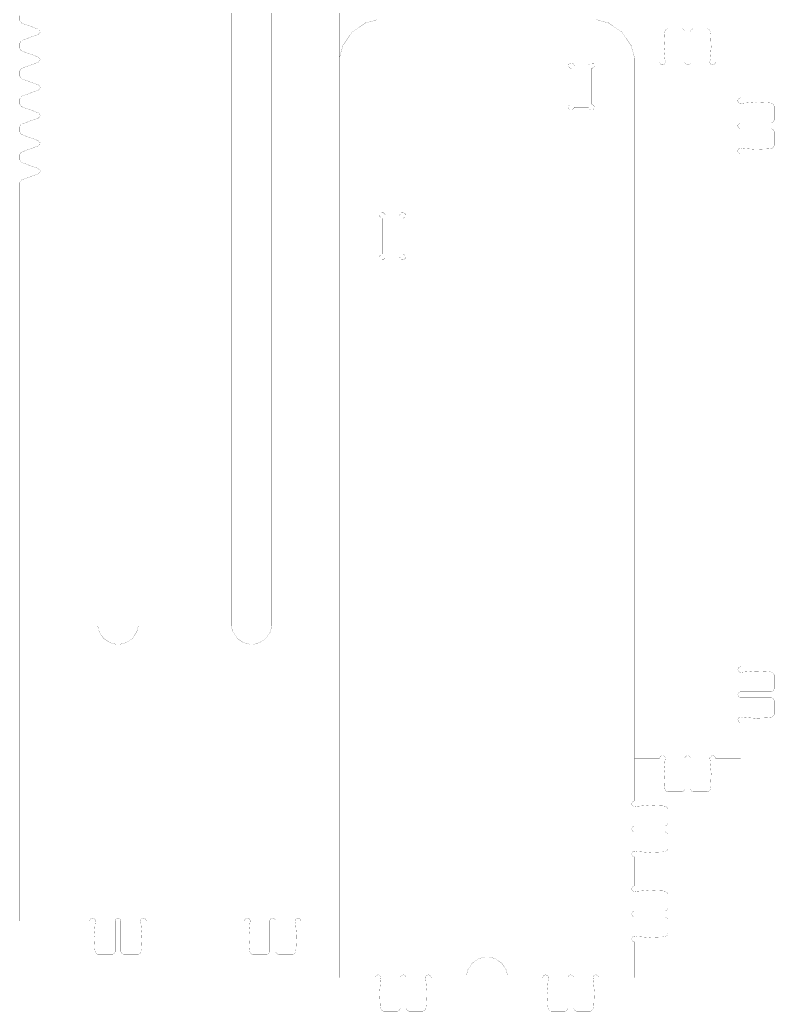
# Model space of a CAD drawing. Extents: x 0.1 to 11.9, y 0.2 to 11.9.
# Drawn here: x 7.46 to 11.9, y 0.27 to 6.1 of the extents above; entities that cross this region are included whole.
import ezdxf

# ---------------------------------------------------------------- set-up
doc = ezdxf.new("R2010")
doc.units = 0
doc.layers.get('0').update_dxf_attribs({"linetype": 'CONTINUOUS'})

msp = doc.modelspace()

# ---------------------------------------------------------------- linework, layer by layer
at = {"color": 1}
for points, const_width in [([(8.55311, 0.796061), (8.55311, 11.736)], 0.00084), ([(9.33908, 0.796061), (9.33908, 11.736)], 0.00084), ([(7.9159, 9.98833), (7.9159, 2.54372)], 0.00084), ([(8.15528, 9.98833), (8.15528, 2.54372)], 0.00084), ([(8.70182, 2.54372), (8.70182, 9.98833)], 0.00084), ([(8.94119, 2.54372), (8.94119, 9.98833)], 0.00084), ([(7.4579, 6.12289), (7.4579, 6.09646)], 0.00084), ([(7.47086, 6.07796), (7.46892, 6.07867), (7.46143, 6.08518), (7.4579, 6.09364), (7.4579, 6.09646)], 0.00084), ([(7.56515, 6.04362), (7.47086, 6.07796)], 0.00084), ([(9.58908, 6.09939), (9.56472, 6.09939), (9.49175, 6.07975), (9.41228, 6.02621), (9.35872, 5.94672), (9.33908, 5.87375), (9.33908, 5.84939)], 0.00084), ([(11.0754, 5.84939), (11.0754, 5.87375), (11.0557, 5.94672), (11.0022, 6.02621), (10.9227, 6.07975), (10.8497, 6.09939), (10.8254, 6.09939)], 0.00084), ([(7.56515, 6.01167), (7.47086, 5.97738)], 0.00084), ([(7.56515, 6.04362), (7.56685, 6.04303), (7.57764, 6.02951), (7.5779, 6.02767)], 0.00084), ([(7.5779, 6.02767), (7.57764, 6.02588), (7.56685, 6.01232), (7.56515, 6.01167)], 0.00084), ([(11.2545, 6.02919), (11.2525, 6.01426), (11.2491, 5.93924), (11.2546, 5.86431), (11.257, 5.84939)], 0.00084), ([(11.274, 6.04628), (11.2707, 6.04628), (11.261, 6.04139), (11.2548, 6.03163), (11.2545, 6.02919)], 0.00084), ([(11.3515, 6.04628), (11.274, 6.04628)], 0.00084), ([(11.3712, 6.02658), (11.3712, 6.03011), (11.3654, 6.04053), (11.355, 6.04628), (11.3515, 6.04628)], 0.00084), ([(11.3712, 5.84939), (11.3712, 6.02658)], 0.00084), ([(11.4243, 6.04628), (11.4208, 6.04628), (11.4104, 6.04053), (11.4046, 6.03011), (11.4046, 6.02658)], 0.00084), ([(11.4046, 5.84939), (11.4046, 6.02658)], 0.00084), ([(11.4243, 6.04628), (11.5018, 6.04628)], 0.00084), ([(11.5213, 6.02919), (11.521, 6.03163), (11.5148, 6.04139), (11.505, 6.04628), (11.5018, 6.04628)], 0.00084), ([(11.5188, 5.84939), (11.5212, 5.86431), (11.5266, 5.93924), (11.5233, 6.01426), (11.5213, 6.02919)], 0.00084), ([(7.4579, 5.95888), (7.4579, 5.96169), (7.46143, 5.97017), (7.46892, 5.97667), (7.47086, 5.97738)], 0.00084), ([(7.4579, 5.95888), (7.4579, 5.9324)], 0.00084), ([(7.47086, 5.9139), (7.46892, 5.91461), (7.46143, 5.92111), (7.4579, 5.92958), (7.4579, 5.9324)], 0.00084), ([(7.56515, 5.87956), (7.47086, 5.9139)], 0.00084), ([(7.56515, 5.8476), (7.47086, 5.81332)], 0.00084), ([(7.56515, 5.87956), (7.56685, 5.87896), (7.57764, 5.86546), (7.5779, 5.86361)], 0.00084), ([(7.5779, 5.86361), (7.57764, 5.86182), (7.56685, 5.84825), (7.56515, 5.8476)], 0.00084), ([(10.7201, 5.8285), (10.7201, 5.83242), (10.7097, 5.84397), (10.6941, 5.84299), (10.6915, 5.84033), (10.6889, 5.83772), (10.6879, 5.8221), (10.6994, 5.81174), (10.7033, 5.81174)], 0.00084), ([(10.8224, 5.81174), (10.8263, 5.81174), (10.8379, 5.8221), (10.8369, 5.83772), (10.8342, 5.84033), (10.8316, 5.84299), (10.816, 5.84397), (10.8057, 5.83242), (10.8057, 5.8285)], 0.00084), ([(11.0754, 5.84939), (11.0754, 1.50222)], 0.00084), ([(11.0754, 5.84939), (11.2235, 5.84939)], 0.00084), ([(11.2235, 5.84939), (11.2235, 5.84631), (11.2287, 5.83686), (11.2402, 5.83268), (11.2517, 5.83686), (11.257, 5.84631), (11.257, 5.84939)], 0.00084), ([(11.3712, 5.84939), (11.3712, 5.84631), (11.3764, 5.83692), (11.3879, 5.83274), (11.3994, 5.83692), (11.4046, 5.84631), (11.4046, 5.84939)], 0.00084), ([(11.5188, 5.84939), (11.5188, 5.84631), (11.524, 5.83692), (11.5355, 5.83274), (11.547, 5.83692), (11.5523, 5.84631), (11.5523, 5.84939)], 0.00084), ([(11.5523, 5.84939), (11.7004, 5.84939)], 0.00084), ([(11.7004, 5.84939), (11.7004, 5.63878)], 0.00084), ([(7.4579, 5.79482), (7.4579, 5.79769), (7.46143, 5.80615), (7.46892, 5.81261), (7.47086, 5.81332)], 0.00084), ([(7.4579, 5.79482), (7.4579, 5.76833)], 0.00084), ([(10.7033, 5.60113), (10.7033, 5.81174)], 0.00084), ([(10.8057, 5.8285), (10.7201, 5.8285)], 0.00084), ([(10.8224, 5.60113), (10.8224, 5.81174)], 0.00084), ([(7.47086, 5.74983), (7.46892, 5.7506), (7.46143, 5.75711), (7.4579, 5.76557), (7.4579, 5.76833)], 0.00084), ([(7.56515, 5.71556), (7.47086, 5.74983)], 0.00084), ([(7.56515, 5.71556), (7.56685, 5.71496), (7.57764, 5.70139), (7.5779, 5.69954)], 0.00084), ([(7.56515, 5.6836), (7.47086, 5.64925)], 0.00084), ([(7.5779, 5.69954), (7.57764, 5.69775), (7.56685, 5.68425), (7.56515, 5.6836)], 0.00084), ([(7.4579, 5.63075), (7.4579, 5.63363), (7.46143, 5.64208), (7.46892, 5.64854), (7.47086, 5.64925)], 0.00084), ([(7.4579, 5.63075), (7.4579, 5.60433)], 0.00084), ([(7.47086, 5.58583), (7.46892, 5.58653), (7.46143, 5.59304), (7.4579, 5.60151), (7.4579, 5.60433)], 0.00084), ([(10.7033, 5.60113), (10.6994, 5.60113), (10.6879, 5.59082), (10.6889, 5.57525), (10.6915, 5.5726), (10.6941, 5.56999), (10.7097, 5.56896), (10.7201, 5.58057), (10.7201, 5.58442)], 0.00084), ([(10.8057, 5.58442), (10.8057, 5.58057), (10.816, 5.56896), (10.8316, 5.56999), (10.8342, 5.5726), (10.8369, 5.57525), (10.8379, 5.59082), (10.8263, 5.60113), (10.8224, 5.60113)], 0.00084), ([(11.7004, 5.63878), (11.6981, 5.63883), (11.6885, 5.63396), (11.6837, 5.62506), (11.6837, 5.62207), (11.6837, 5.61914), (11.6885, 5.61025), (11.6974, 5.60531), (11.7004, 5.60531)], 0.00084), ([(11.8802, 5.60786), (11.8652, 5.60986), (11.7902, 5.61317), (11.7153, 5.60775), (11.7004, 5.60531)], 0.00084), ([(11.8972, 5.58832), (11.8972, 5.59158), (11.8924, 5.60135), (11.8826, 5.60753), (11.8802, 5.60786)], 0.00084), ([(7.56515, 5.55149), (7.47086, 5.58583)], 0.00084), ([(7.56515, 5.55149), (7.56685, 5.55089), (7.57764, 5.53738), (7.5779, 5.53554)], 0.00084), ([(10.8057, 5.58442), (10.7201, 5.58442)], 0.00084), ([(11.8972, 5.51085), (11.8972, 5.58832)], 0.00084), ([(7.4579, 5.46674), (7.4579, 5.46957), (7.46143, 5.47803), (7.46892, 5.48454), (7.47086, 5.48525)], 0.00084), ([(7.56515, 5.51953), (7.47086, 5.48525)], 0.00084), ([(7.5779, 5.53554), (7.57764, 5.53375), (7.56685, 5.52018), (7.56515, 5.51953)], 0.00084), ([(11.7004, 5.49115), (11.6974, 5.49115), (11.6885, 5.48628), (11.6837, 5.47738), (11.6837, 5.47439), (11.6837, 5.47146), (11.6885, 5.46262), (11.6974, 5.45768), (11.7004, 5.45768)], 0.00084), ([(11.7004, 5.49115), (11.8776, 5.49115)], 0.00084), ([(11.8776, 5.49115), (11.881, 5.49115), (11.8914, 5.49696), (11.8972, 5.50738), (11.8972, 5.51085)], 0.00084), ([(7.4579, 5.46674), (7.4579, 5.44026)], 0.00084), ([(7.47086, 5.42176), (7.46892, 5.42247), (7.46143, 5.42899), (7.4579, 5.43744), (7.4579, 5.44026)], 0.00084), ([(11.7004, 5.45768), (11.8776, 5.45768)], 0.00084), ([(11.8972, 5.43799), (11.8972, 5.44151), (11.8914, 5.45193), (11.881, 5.45768), (11.8776, 5.45768)], 0.00084), ([(11.8972, 5.43799), (11.8972, 5.36051)], 0.00084), ([(7.56515, 5.38747), (7.47086, 5.42176)], 0.00084), ([(7.56515, 5.38747), (7.56685, 5.38688), (7.57764, 5.37332), (7.5779, 5.37147)], 0.00084), ([(7.5779, 5.37147), (7.57764, 5.36968), (7.56685, 5.35618), (7.56515, 5.35553)], 0.00084), ([(7.4579, 5.30268), (7.4579, 5.30556), (7.46143, 5.31401), (7.46892, 5.32047), (7.47086, 5.32118)], 0.00084), ([(7.56515, 5.35553), (7.47086, 5.32118)], 0.00084), ([(11.7004, 5.34353), (11.6974, 5.34353), (11.6885, 5.33865), (11.6837, 5.32975), (11.6837, 5.32676), (11.6837, 5.32383), (11.6885, 5.31494), (11.6981, 5.31006), (11.7004, 5.31006)], 0.00084), ([(11.7004, 5.34353), (11.7153, 5.34115), (11.7902, 5.33572), (11.8652, 5.33903), (11.8802, 5.34099)], 0.00084), ([(11.7004, 5.31006), (11.7004, 2.29183)], 0.00084), ([(11.8802, 5.34099), (11.8826, 5.34131), (11.8924, 5.34754), (11.8972, 5.35732), (11.8972, 5.36051)], 0.00084), ([(7.4579, 5.30268), (7.4579, 5.27621)], 0.00084), ([(7.47086, 5.25771), (7.46892, 5.25846), (7.46143, 5.26497), (7.4579, 5.27344), (7.4579, 5.27621)], 0.00084), ([(7.56515, 5.22342), (7.47086, 5.25771)], 0.00084), ([(7.56515, 5.19146), (7.47086, 5.15712)], 0.00084), ([(7.56515, 5.22342), (7.56685, 5.22282), (7.57764, 5.20925), (7.5779, 5.20742)], 0.00084), ([(7.5779, 5.20742), (7.57764, 5.20562), (7.56685, 5.19211), (7.56515, 5.19146)], 0.00084), ([(7.4579, 5.13867), (7.4579, 5.1415), (7.46143, 5.14996), (7.46892, 5.15642), (7.47086, 5.15712)], 0.00084), ([(7.4579, 0.796061), (7.4579, 5.13867)], 0.00084), ([(9.60872, 4.94721), (9.60872, 4.95111), (9.59836, 4.96268), (9.58279, 4.96169), (9.58018, 4.95904), (9.57753, 4.95643), (9.57656, 4.94081), (9.58811, 4.93044), (9.59201, 4.93044)], 0.00084), ([(9.7111, 4.93044), (9.71496, 4.93044), (9.72657, 4.94081), (9.72553, 4.95643), (9.72293, 4.95904), (9.72026, 4.96169), (9.70469, 4.96268), (9.69439, 4.95111), (9.69439, 4.94721)], 0.00084), ([(9.59201, 4.71983), (9.59201, 4.93044)], 0.00084), ([(9.69439, 4.94721), (9.60872, 4.94721)], 0.00084), ([(9.7111, 4.71983), (9.7111, 4.93044)], 0.00084), ([(9.59201, 4.71983), (9.58811, 4.71983), (9.57656, 4.70953), (9.57753, 4.69396), (9.58018, 4.69129), (9.58279, 4.68869), (9.59836, 4.68767), (9.60872, 4.69928), (9.60872, 4.70313)], 0.00084), ([(9.69439, 4.70313), (9.60872, 4.70313)], 0.00084), ([(9.69439, 4.70313), (9.69439, 4.69928), (9.70469, 4.68767), (9.72026, 4.68869), (9.72293, 4.69129), (9.72553, 4.69396), (9.72657, 4.70953), (9.71496, 4.71983), (9.7111, 4.71983)], 0.00084), ([(8.15528, 2.54372), (8.15528, 2.53213), (8.14583, 2.49718), (8.12017, 2.45915), (8.08208, 2.43354), (8.04719, 2.4241), (8.0356, 2.4241), (8.02393, 2.4241), (7.98899, 2.43354), (7.95096, 2.45915), (7.92529, 2.49718), (7.9159, 2.53213), (7.9159, 2.54372)], 0.00084), ([(8.70182, 2.54372), (8.70182, 2.53213), (8.71121, 2.49718), (8.73687, 2.45915), (8.7749, 2.43354), (8.80985, 2.4241), (8.8215, 2.4241), (8.83311, 2.4241), (8.868, 2.43354), (8.90608, 2.45915), (8.93175, 2.49718), (8.94119, 2.53213), (8.94119, 2.54372)], 0.00084), ([(11.7004, 2.29183), (11.6973, 2.29183), (11.6879, 2.28662), (11.6837, 2.27513), (11.6879, 2.26361), (11.6973, 2.25836), (11.7004, 2.25836)], 0.00084), ([(11.8802, 2.2609), (11.8652, 2.26292), (11.7902, 2.26622), (11.7153, 2.26079), (11.7004, 2.25836)], 0.00084), ([(11.8972, 2.24137), (11.8972, 2.24463), (11.8924, 2.25439), (11.8826, 2.26058), (11.8802, 2.2609)], 0.00084), ([(11.8972, 2.1639), (11.8972, 2.24137)], 0.00084), ([(11.8776, 2.14421), (11.881, 2.14421), (11.8914, 2.15001), (11.8972, 2.16043), (11.8972, 2.1639)], 0.00084), ([(11.7004, 2.14421), (11.6973, 2.14421), (11.6879, 2.139), (11.6837, 2.1275), (11.6879, 2.116), (11.6973, 2.11074), (11.7004, 2.11074)], 0.00084), ([(11.7004, 2.14421), (11.8776, 2.14421)], 0.00084), ([(11.7004, 2.11074), (11.8776, 2.11074)], 0.00084), ([(11.8972, 2.09104), (11.8972, 2.09457), (11.8914, 2.10499), (11.881, 2.11074), (11.8776, 2.11074)], 0.00084), ([(11.8972, 2.09104), (11.8972, 2.01357)], 0.00084), ([(11.7004, 1.99658), (11.6973, 1.99658), (11.6879, 1.99132), (11.6837, 1.97987), (11.6879, 1.96838), (11.6973, 1.96311), (11.7004, 1.96311)], 0.00084), ([(11.7004, 1.99658), (11.7153, 1.99419), (11.7902, 1.98876), (11.8652, 1.99208), (11.8802, 1.99403)], 0.00084), ([(11.8802, 1.99403), (11.8826, 1.99436), (11.8924, 2.0006), (11.8972, 2.01036), (11.8972, 2.01357)], 0.00084), ([(11.7004, 1.96311), (11.7004, 1.75244)], 0.00084), ([(11.0754, 1.75244), (11.2235, 1.75244)], 0.00084), ([(11.257, 1.75244), (11.257, 1.75558), (11.2517, 1.76503), (11.2402, 1.76921), (11.2287, 1.76503), (11.2235, 1.75558), (11.2235, 1.75244)], 0.00084), ([(11.257, 1.75244), (11.2546, 1.73757), (11.2491, 1.66271), (11.2525, 1.58768), (11.2545, 1.57269)], 0.00084), ([(11.4046, 1.75244), (11.4046, 1.75558), (11.3994, 1.76503), (11.3879, 1.76921), (11.3764, 1.76503), (11.3712, 1.75558), (11.3712, 1.75244)], 0.00084), ([(11.3712, 1.75244), (11.3712, 1.57531)], 0.00084), ([(11.4046, 1.75244), (11.4046, 1.57531)], 0.00084), ([(11.5523, 1.75244), (11.5523, 1.75558), (11.547, 1.76503), (11.5355, 1.76921), (11.524, 1.76503), (11.5188, 1.75558), (11.5188, 1.75244)], 0.00084), ([(11.5213, 1.57269), (11.5233, 1.58768), (11.5266, 1.66271), (11.5212, 1.73757), (11.5188, 1.75244)], 0.00084), ([(11.5523, 1.75244), (11.7004, 1.75244)], 0.00084), ([(11.3515, 1.55561), (11.355, 1.55561), (11.3654, 1.56142), (11.3712, 1.57183), (11.3712, 1.57531)], 0.00084), ([(11.4046, 1.57531), (11.4046, 1.57183), (11.4104, 1.56142), (11.4208, 1.55561), (11.4243, 1.55561)], 0.00084), ([(11.2545, 1.57269), (11.2548, 1.57026), (11.261, 1.56049), (11.2707, 1.55561), (11.274, 1.55561)], 0.00084), ([(11.3515, 1.55561), (11.274, 1.55561)], 0.00084), ([(11.4243, 1.55561), (11.5018, 1.55561)], 0.00084), ([(11.5018, 1.55561), (11.505, 1.55561), (11.5148, 1.56049), (11.521, 1.57026), (11.5213, 1.57269)], 0.00084), ([(11.0754, 1.50222), (11.0723, 1.50222), (11.0629, 1.49701), (11.0587, 1.48551), (11.0629, 1.47401), (11.0723, 1.46875), (11.0754, 1.46875)], 0.00084), ([(11.2552, 1.47125), (11.2402, 1.47325), (11.1652, 1.47661), (11.0903, 1.47119), (11.0754, 1.46875)], 0.00084), ([(11.2722, 1.45176), (11.2722, 1.45503), (11.2674, 1.46474), (11.2576, 1.47092), (11.2552, 1.47125)], 0.00084), ([(11.2722, 1.37424), (11.2722, 1.45176)], 0.00084), ([(11.0754, 1.3546), (11.0723, 1.3546), (11.0629, 1.34934), (11.0587, 1.33789), (11.0629, 1.32639), (11.0723, 1.32113), (11.0754, 1.32113)], 0.00084), ([(11.0754, 1.3546), (11.2526, 1.3546)], 0.00084), ([(11.2526, 1.3546), (11.256, 1.3546), (11.2664, 1.36035), (11.2722, 1.37077), (11.2722, 1.37424)], 0.00084), ([(11.0754, 1.32113), (11.2526, 1.32113)], 0.00084), ([(11.2722, 1.30143), (11.2722, 1.30496), (11.2664, 1.31538), (11.256, 1.32113), (11.2526, 1.32113)], 0.00084), ([(11.2722, 1.30143), (11.2722, 1.22396)], 0.00084), ([(11.0754, 1.20692), (11.0723, 1.20692), (11.0629, 1.20171), (11.0587, 1.19021), (11.0629, 1.17877), (11.0723, 1.1735), (11.0754, 1.1735)], 0.00084), ([(11.0754, 1.20692), (11.0903, 1.20454), (11.1652, 1.19916), (11.2402, 1.20247), (11.2552, 1.20443)], 0.00084), ([(11.0754, 1.1735), (11.0754, 1.00223)], 0.00084), ([(11.2552, 1.20443), (11.2576, 1.20475), (11.2674, 1.21099), (11.2722, 1.22076), (11.2722, 1.22396)], 0.00084), ([(11.0754, 1.00223), (11.0723, 1.00223), (11.0629, 0.997017), (11.0587, 0.985514), (11.0629, 0.974012), (11.0723, 0.96875), (11.0754, 0.96875)], 0.00084), ([(11.2552, 0.971246), (11.2402, 0.973253), (11.1652, 0.976617), (11.0903, 0.971192), (11.0754, 0.96875)], 0.00084), ([(11.2722, 0.951768), (11.2722, 0.955024), (11.2674, 0.964735), (11.2576, 0.970921), (11.2552, 0.971246)], 0.00084), ([(11.2722, 0.87424), (11.2722, 0.951768)], 0.00084), ([(11.0754, 0.854601), (11.0723, 0.854601), (11.0629, 0.849338), (11.0587, 0.83789), (11.0629, 0.826389), (11.0723, 0.821126), (11.0754, 0.821126)], 0.00084), ([(11.0754, 0.854601), (11.2526, 0.854601)], 0.00084), ([(11.0754, 0.821126), (11.2526, 0.821126)], 0.00084), ([(11.2526, 0.854601), (11.256, 0.854601), (11.2664, 0.860351), (11.2722, 0.870768), (11.2722, 0.87424)], 0.00084), ([(11.2722, 0.801432), (11.2722, 0.804958), (11.2664, 0.815375), (11.256, 0.821126), (11.2526, 0.821126)], 0.00084), ([(7.4579, 0.796061), (7.86974, 0.796061)], 0.00084), ([(7.86974, 0.796061), (7.86974, 0.799208), (7.87494, 0.808594), (7.88644, 0.812771), (7.89789, 0.808594), (7.90315, 0.799208), (7.90321, 0.796061)], 0.00084), ([(7.90067, 0.616319), (7.89865, 0.631293), (7.89535, 0.706326), (7.90076, 0.781196), (7.90321, 0.796061)], 0.00084), ([(8.01882, 0.796061), (8.01882, 0.799208), (8.02403, 0.808594), (8.03554, 0.812771), (8.04704, 0.808594), (8.05231, 0.799208), (8.05231, 0.796061)], 0.00084), ([(8.01882, 0.796061), (8.01882, 0.618924)], 0.00084), ([(8.05231, 0.796061), (8.05231, 0.618924)], 0.00084), ([(8.16797, 0.796061), (8.16797, 0.799208), (8.17318, 0.808594), (8.18468, 0.812771), (8.19612, 0.808594), (8.20139, 0.799208), (8.20139, 0.796061)], 0.00084), ([(8.16797, 0.796061), (8.17036, 0.781196), (8.17572, 0.706326), (8.17242, 0.631293), (8.17046, 0.616319)], 0.00084), ([(8.20139, 0.796061), (8.55311, 0.796061)], 0.00084), ([(8.78028, 0.796061), (8.55311, 0.796061)], 0.00084), ([(8.81369, 0.796061), (8.81369, 0.799208), (8.80843, 0.808594), (8.79699, 0.812771), (8.78549, 0.808594), (8.78028, 0.799208), (8.78028, 0.796061)], 0.00084), ([(8.81369, 0.796061), (8.81131, 0.781196), (8.80588, 0.706326), (8.80919, 0.631293), (8.81119, 0.616319)], 0.00084), ([(8.96283, 0.796061), (8.96283, 0.799208), (8.95757, 0.808594), (8.94607, 0.812771), (8.93457, 0.808594), (8.92936, 0.799208), (8.92936, 0.796061)], 0.00084), ([(8.92936, 0.796061), (8.92936, 0.618924)], 0.00084), ([(8.96283, 0.796061), (8.96283, 0.618924)], 0.00084), ([(9.11193, 0.796061), (9.11193, 0.799208), (9.10667, 0.808649), (9.09521, 0.812825), (9.08371, 0.808649), (9.0785, 0.799208), (9.0785, 0.796061)], 0.00084), ([(9.081, 0.616319), (9.08296, 0.631293), (9.08626, 0.706326), (9.08089, 0.781196), (9.0785, 0.796061)], 0.00084), ([(9.33908, 0.796061), (9.11193, 0.796061)], 0.00084), ([(9.33908, 0.462836), (9.33908, 0.796061)], 0.000787), ([(11.2722, 0.801432), (11.2722, 0.723958)], 0.00084), ([(11.0754, 0.706922), (11.0723, 0.706922), (11.0629, 0.701714), (11.0587, 0.690213), (11.0629, 0.678765), (11.0723, 0.673503), (11.0754, 0.673503)], 0.00084), ([(11.0754, 0.706922), (11.0903, 0.704536), (11.1652, 0.699164), (11.2402, 0.702474), (11.2552, 0.704428)], 0.00084), ([(11.2552, 0.704428), (11.2576, 0.704753), (11.2674, 0.710992), (11.2722, 0.720757), (11.2722, 0.723958)], 0.00084), ([(11.0754, 0.673503), (11.0754, 0.462836)], 0.00084), ([(7.92019, 0.599229), (7.91694, 0.599229), (7.90717, 0.604113), (7.90099, 0.613878), (7.90067, 0.616319)], 0.00084), ([(7.99914, 0.599229), (7.92019, 0.599229)], 0.00084), ([(8.01882, 0.618924), (8.01882, 0.615451), (8.01303, 0.605035), (8.00261, 0.599229), (7.99914, 0.599229)], 0.00084), ([(8.072, 0.599229), (8.06847, 0.599229), (8.05806, 0.605035), (8.05231, 0.615451), (8.05231, 0.618924)], 0.00084), ([(8.072, 0.599229), (8.15093, 0.599229)], 0.00084), ([(8.17046, 0.616319), (8.17014, 0.613878), (8.1639, 0.604113), (8.15414, 0.599229), (8.15093, 0.599229)], 0.00084), ([(8.81119, 0.616319), (8.81153, 0.613878), (8.81771, 0.604113), (8.82747, 0.599229), (8.83074, 0.599229)], 0.00084), ([(8.90967, 0.599229), (8.83074, 0.599229)], 0.00084), ([(8.90967, 0.599229), (8.91314, 0.599229), (8.92356, 0.605035), (8.92936, 0.615451), (8.92936, 0.618924)], 0.00084), ([(8.96283, 0.618924), (8.96283, 0.615451), (8.96858, 0.605035), (8.979, 0.599229), (8.98253, 0.599229)], 0.00084), ([(8.98253, 0.599229), (9.06147, 0.599229)], 0.00084), ([(9.06147, 0.599229), (9.06467, 0.599229), (9.07443, 0.604113), (9.08068, 0.613878), (9.081, 0.616319)], 0.00084), ([(10.3293, 0.462836), (10.3293, 0.474718), (10.3197, 0.510363), (10.2935, 0.5491), (10.2547, 0.57525), (10.2191, 0.584799), (10.2073, 0.584799), (10.1954, 0.584799), (10.1597, 0.57525), (10.1209, 0.5491), (10.0948, 0.510363), (10.0852, 0.474718), (10.0852, 0.462836)], 0.00084), ([(9.58317, 0.462836), (9.58317, 0.465983), (9.5779, 0.475424), (9.5664, 0.479601), (9.5549, 0.475424), (9.54969, 0.465983), (9.54969, 0.462836)], 0.00084), ([(9.73079, 0.462836), (9.73079, 0.465983), (9.72553, 0.475424), (9.71403, 0.479601), (9.70253, 0.475424), (9.69732, 0.465983), (9.69732, 0.462836)], 0.00084), ([(9.87842, 0.462836), (9.87842, 0.465983), (9.87315, 0.475424), (9.86165, 0.479601), (9.85015, 0.475424), (9.84494, 0.465983), (9.84494, 0.462836)], 0.00084), ([(10.5695, 0.462836), (10.5695, 0.465983), (10.5642, 0.475424), (10.5527, 0.479601), (10.5412, 0.475424), (10.536, 0.465983), (10.536, 0.462836)], 0.00084), ([(10.7171, 0.462836), (10.7171, 0.465983), (10.7119, 0.475424), (10.7004, 0.479601), (10.6889, 0.475424), (10.6837, 0.465983), (10.6837, 0.462836)], 0.00084), ([(10.8648, 0.462836), (10.8648, 0.465983), (10.8595, 0.475424), (10.848, 0.479601), (10.8365, 0.475424), (10.8313, 0.465983), (10.8313, 0.462836)], 0.00084), ([(9.33908, 0.462836), (9.54969, 0.462836)], 0.00084), ([(9.58317, 0.462836), (9.58074, 0.447971), (9.57531, 0.373101), (9.57867, 0.298068), (9.58068, 0.283094)], 0.00084), ([(9.69732, 0.462836), (9.69732, 0.285699)], 0.00084), ([(9.73079, 0.462836), (9.73079, 0.285699)], 0.00084), ([(9.8475, 0.283094), (9.84944, 0.298068), (9.85275, 0.373101), (9.84733, 0.447971), (9.84494, 0.462836)], 0.00084), ([(9.87842, 0.462836), (10.0852, 0.462836)], 0.00084), ([(10.3293, 0.462836), (10.536, 0.462836)], 0.00084), ([(10.5695, 0.462836), (10.5671, 0.447971), (10.5616, 0.373101), (10.565, 0.298068), (10.567, 0.283094)], 0.00084), ([(10.6837, 0.462836), (10.6837, 0.285699)], 0.00084), ([(10.7171, 0.462836), (10.7171, 0.285699)], 0.00084), ([(10.8338, 0.283094), (10.8358, 0.298068), (10.8391, 0.373101), (10.8337, 0.447971), (10.8313, 0.462836)], 0.00084), ([(10.8648, 0.462836), (11.0754, 0.462836)], 0.00084), ([(9.58068, 0.283094), (9.58094, 0.280653), (9.58713, 0.270888), (9.5969, 0.266004), (9.60015, 0.266004)], 0.00084), ([(9.67763, 0.266004), (9.60015, 0.266004)], 0.00084), ([(9.67763, 0.266004), (9.6811, 0.266004), (9.69151, 0.27181), (9.69732, 0.282226), (9.69732, 0.285699)], 0.00084), ([(9.73079, 0.285699), (9.73079, 0.282226), (9.73654, 0.27181), (9.74696, 0.266004), (9.75049, 0.266004)], 0.00084), ([(9.75049, 0.266004), (9.82796, 0.266004)], 0.00084), ([(9.82796, 0.266004), (9.83117, 0.266004), (9.84093, 0.270888), (9.84717, 0.280653), (9.8475, 0.283094)], 0.00084), ([(10.567, 0.283094), (10.5673, 0.280653), (10.5735, 0.270888), (10.5832, 0.266004), (10.5865, 0.266004)], 0.00084), ([(10.664, 0.266004), (10.5865, 0.266004)], 0.00084), ([(10.664, 0.266004), (10.6675, 0.266004), (10.6779, 0.27181), (10.6837, 0.282226), (10.6837, 0.285699)], 0.00084), ([(10.7171, 0.285699), (10.7171, 0.282226), (10.7229, 0.27181), (10.7333, 0.266004), (10.7368, 0.266004)], 0.00084), ([(10.7368, 0.266004), (10.8143, 0.266004)], 0.00084), ([(10.8143, 0.266004), (10.8175, 0.266004), (10.8273, 0.270888), (10.8335, 0.280653), (10.8338, 0.283094)], 0.00084)]:
    msp.add_lwpolyline(points, dxfattribs=dict(at, const_width=const_width))

doc.saveas('drawing.dxf')
